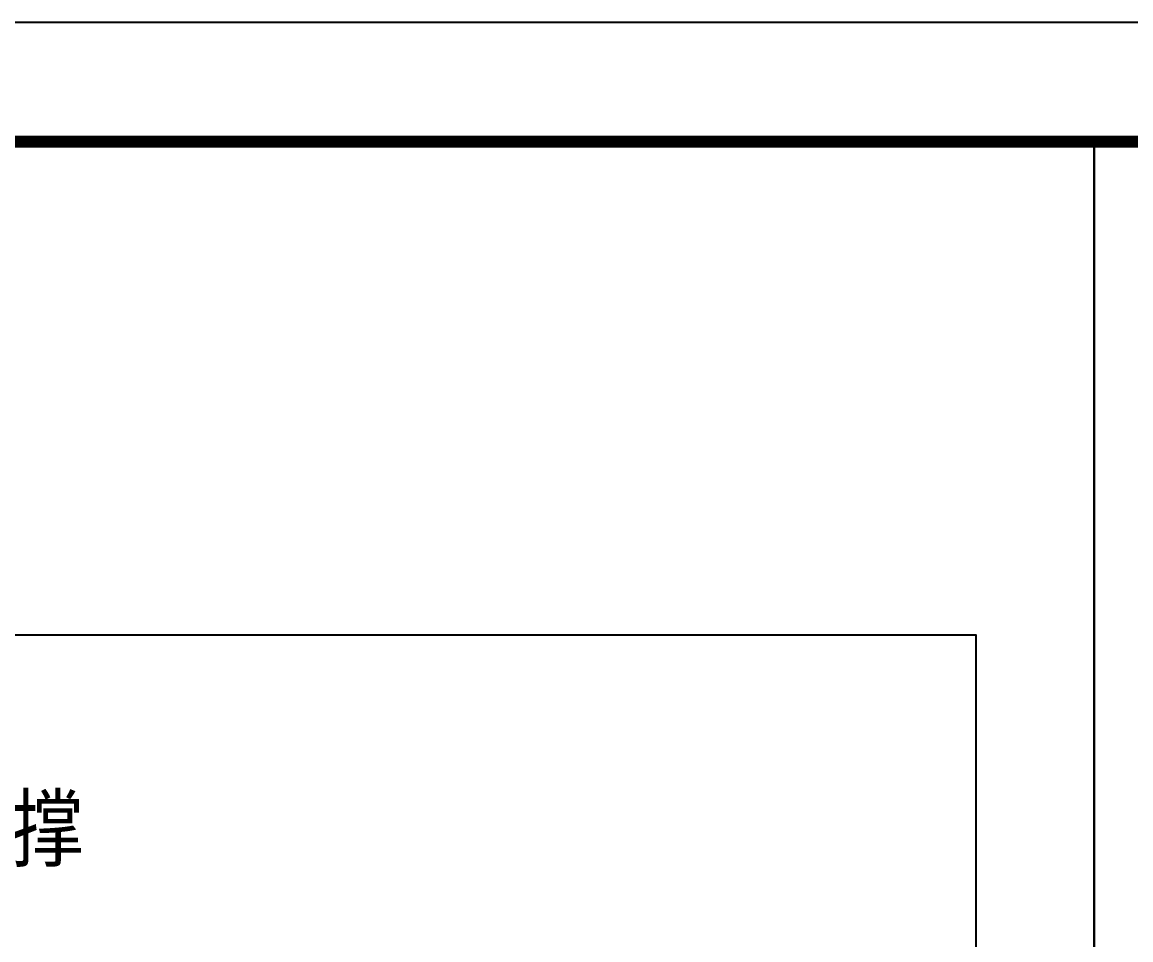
# Model space of a CAD drawing. Extents: x 27938 to 650306, y -92720 to 1524912.
# Drawn here: x 324355 to 333623, y 848598 to 856274 of the extents above; entities that cross this region are included whole.
import ezdxf

# ---------------------------------------------------------------- set-up
doc = ezdxf.new("R2010")
doc.units = 0
doc.header["$LTSCALE"] = 1000
doc.header["$MEASUREMENT"] = 0
doc.layers.add('A-文字', color=3, linetype='Continuous', lineweight=30)
doc.layers.add('bz', color=2, linetype='Continuous')
doc.layers.add('图框', color=140, linetype='Continuous')
doc.layers.add('yichutu', color=7, linetype='Continuous', true_color=0xffffff, plot=False)
doc.styles.add('中西文等高字体', font='HZTXT_E.shx', dxfattribs={"width": 0.7, "height": 4, "bigfont": 'hztxt.shx'})

# ---------------------------------------------------------------- blocks, each defined once
blk = doc.blocks.new('TK')
at = {"layer": '图框'}
blk.add_lwpolyline([(465375, 548713.7), (549475, 548713.7), (549475, 489313.7), (465375, 489313.7)], close=True, dxfattribs=at)
blk.add_lwpolyline([(465375, 548713.7), (549475, 548713.7), (549475, 489313.7), (465375, 489313.7)], close=True, dxfattribs=at)
at = {"layer": '图框', "const_width": 100}
blk.add_lwpolyline([(548475, 490313.7), (548475, 547713.7), (467875, 547713.7), (467875, 490313.7)], close=True, dxfattribs=at)
blk = doc.blocks.new('yct-841-594-84100-59399.9999999999-100-1000.0')
at = {"layer": 'yichutu', "color": 7, "true_color": 0xffffff}
blk.add_lwpolyline([(0, 0), (0, 59400), (84100, 59400), (84100, 0)], close=True, dxfattribs=at)

msp = doc.modelspace()

# ---------------------------------------------------------------- linework, layer by layer
msp.add_lwpolyline([(313326.9, 851149.4), (332327.5, 851149.4), (332323.2, 836294.1), (313326.9, 836294.1)], close=True)
at = {"layer": 'A-文字'}
msp.add_lwpolyline([(262714.1, 855273.7), (333318.2, 855273.7), (333318.2, 797872.1), (262714.1, 797872.1)], close=True, dxfattribs=at)

# ---------------------------------------------------------------- block references
msp.add_blockref('TK', (-205160.9, 307560))
at = {"layer": 'yichutu'}
msp.add_blockref('yct-841-594-84100-59399.9999999999-100-1000.0', (260214.1, 796873.7), dxfattribs=at)

# ---------------------------------------------------------------- texts
at = {"layer": 'bz', "color": 7, "style": '中西文等高字体'}
msp.add_text('水管侧向及纵向支撑', height=600, dxfattribs=at).set_placement((319468.5, 849208.1))

doc.saveas('drawing.dxf')
